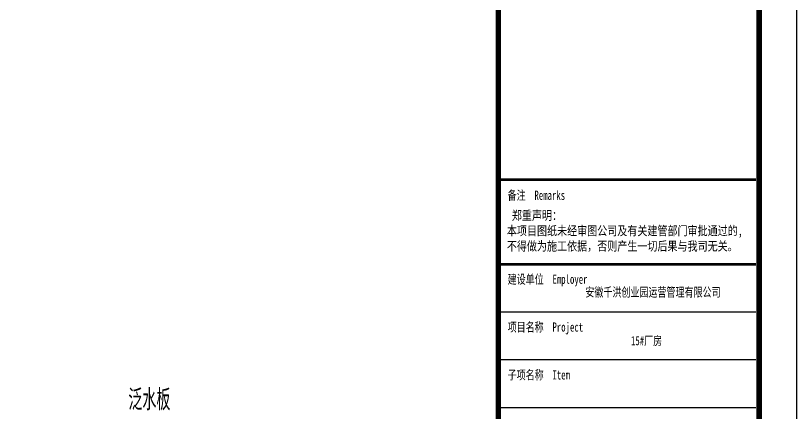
# Model space of a CAD drawing. Extents: x 177291 to 1288761, y 177638 to 322898.
# Drawn here: x 569032 to 591257, y 272105 to 283428 of the extents above; entities that cross this region are included whole.
import ezdxf
from ezdxf.enums import TextEntityAlignment as Align

# ---------------------------------------------------------------- set-up
doc = ezdxf.new("R2010")
doc.units = 0
doc.header["$LTSCALE"] = 1000
doc.layers.add('PUB_TITLE', color=4, linetype='Continuous')
doc.layers.add('TEXT', color=7, linetype='Continuous')
doc.styles.add('_gyy_title_ST', font='', dxfattribs={"width": 0.8})
doc.styles.add('C', font='tssdeng.shx', dxfattribs={"height": 3, "bigfont": 'tssdchn.shx'})
doc.styles.get('_gyy_title_ST').set_extended_font_data('SimSun')

msp = doc.modelspace()

# ---------------------------------------------------------------- linework, layer by layer
at = {"layer": 'PUB_TITLE'}
for p, q in [((590104.46, 278758), (582771.72, 278758)), ((590104.46, 274986.88), (582771.72, 274986.88)), ((590104.46, 273625.08), (582771.72, 273625.08)), ((590104.46, 272263.29), (582771.72, 272263.29))]:
    msp.add_line(p, q, dxfattribs=at)
msp.add_lwpolyline([(502059.23, 314928.34), (591256.61, 314928.34), (591256.61, 251928.06), (502059.23, 251928.06)], close=True, dxfattribs=at)
at = {"layer": 'PUB_TITLE', "const_width": 159.09}
for points in [[(504710.76, 252988.67), (504710.76, 313867.73), (590196, 313867.73), (590196, 252988.67)], [(582771.72, 313867.73), (590196, 313867.73), (590196, 252988.67), (582771.72, 252988.67)]]:
    msp.add_lwpolyline(points, close=True, dxfattribs=at)
at = {"layer": 'PUB_TITLE', "const_width": 73.33}
for points in [[(582771.72, 278758), (590104.46, 278758)], [(582771.72, 276348.67), (590104.46, 276348.67)]]:
    msp.add_lwpolyline(points, dxfattribs=at)

# ---------------------------------------------------------------- texts
at = {"layer": 'PUB_TITLE', "style": '_gyy_title_ST', "width": 0.7}
for s, height, p in [('备注  Remarks', 261.8831, (583036.79, 278183.68)), ('建设单位  Employer', 261.8831, (583036.79, 275793.48)), ('项目名称  Project', 261.8831, (583036.79, 274431.68)), ('子项名称  Item', 261.883, (583036.79, 273069.89))]:
    msp.add_text(s, height=height, dxfattribs=at).set_placement(p)
at = {"layer": 'PUB_TITLE', "color": 2, "style": '_gyy_title_ST', "width": 0.7}
for s, height, p in [('安徽千洪创业园运营管理有限公司', 261.8831, (587174.37, 275563.1)), ('15#厂房', 261.883, (586992.15, 274179.9))]:
    msp.add_text(s, height=height, dxfattribs=at).set_placement(p, align=Align.MIDDLE)
at = {"layer": 'PUB_TITLE', "insert": (583014.9, 277872.4), "char_height": 261.8831, "width": 8380.269, "attachment_point": 1, "style": '_gyy_title_ST'}
msp.add_mtext(' 郑重声明：\\P本项目图纸未经审图公司及有关建管部门审批通过的,\\P不得做为施工依据，否则产生一切后果与我司无关。', dxfattribs=at)
at = {"layer": 'TEXT', "style": 'C', "width": 0.7}
msp.add_text('泛水板', height=600, dxfattribs=at).set_placement((572240.31, 272194.44, 267638520964.7))

doc.saveas('drawing.dxf')
